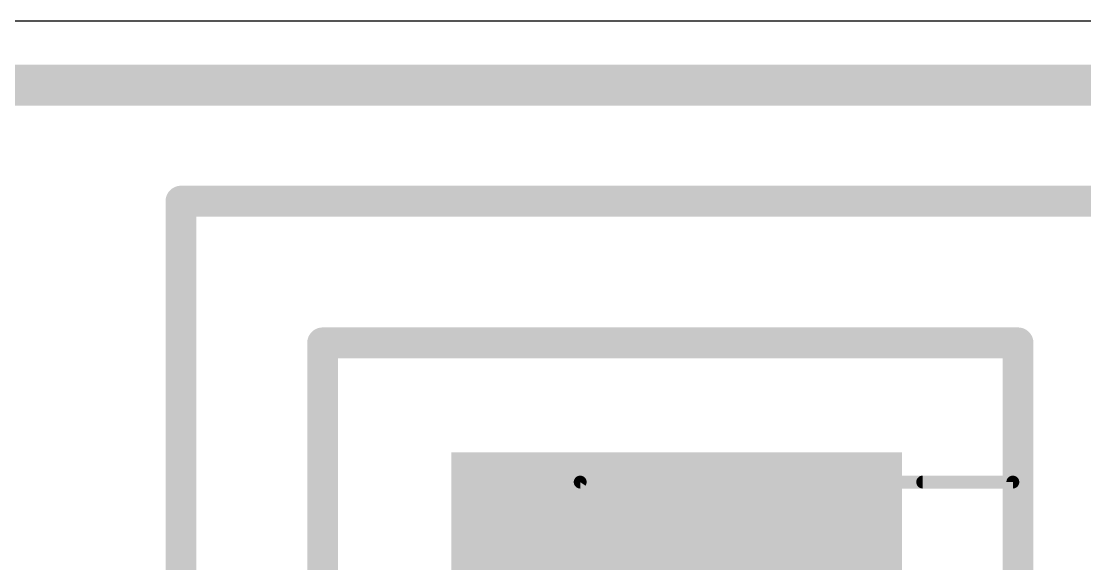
# Model space of a CAD drawing. Extents: x 2.5 to 78.6, y 0 to 52.1.
# Drawn here: x 23.52 to 44.5, y 41.37 to 52.06 of the extents above; entities that cross this region are included whole.
import ezdxf

# ---------------------------------------------------------------- set-up
doc = ezdxf.new("R2010")
doc.units = 0
for name, color, linetype in [('1', 22, 'CONTINUOUS'), ('20', 7, 'CONTINUOUS'), ('21', 253, 'CONTINUOUS'), ('51', 253, 'CONTINUOUS')]:
    doc.layers.add(name, color=color, linetype=linetype)

# ---------------------------------------------------------------- blocks, each defined once
blk = doc.blocks.new('RECT')
blk.add_solid([(-0.5, -0.5), (0.5, -0.5), (-0.5, 0.5), (0.5, 0.5)])

msp = doc.modelspace()

# ---------------------------------------------------------------- linework, layer by layer
at = {"layer": '1'}
for points, const_width in [([(76.2, 50.8), (3.81, 50.8)], 0.8128), ([(47.879, 48.514), (26.67, 48.514)], 0.6096), ([(26.67, 48.514), (26.67, 39.304)], 0.6096), ([(43.18, 45.72), (29.464, 45.72)], 0.6096), ([(29.464, 45.72), (29.464, 27.686)], 0.6096), ([(43.18, 35.306), (43.18, 45.72)], 0.6096)]:
    msp.add_lwpolyline(points, dxfattribs=dict(at, const_width=const_width))
at = {"layer": '1', "const_width": 0.3048}
for points in [[(26.67, 48.6664, 1), (26.67, 48.3616)], [(26.8224, 48.514, 1), (26.5176, 48.514)], [(29.464, 45.8724, 1), (29.464, 45.5676)], [(29.6164, 45.72, 1), (29.3116, 45.72)], [(43.3324, 45.72, 1), (43.0276, 45.72)], [(43.18, 45.5676, 1), (43.18, 45.8724)]]:
    msp.add_lwpolyline(points, format="xyb", dxfattribs=at)
at = {"layer": '20'}
msp.add_line((77.14, 52.06), (2.54, 52.06), dxfattribs=at)
at = {"layer": '21', "const_width": 0.254}
for points in [[(43.0784, 42.9768), (41.3004, 42.9768)], [(43.0784, 32.7152), (43.0784, 42.9768)]]:
    msp.add_lwpolyline(points, dxfattribs=at)
at = {"layer": '21', "const_width": 0.127}
for points in [[(41.3004, 43.0403, 1), (41.3004, 42.9133)], [(43.1419, 42.9768, 1), (43.0149, 42.9768)], [(43.0784, 42.9133, 1), (43.0784, 43.0403)]]:
    msp.add_lwpolyline(points, format="xyb", dxfattribs=at)
at = {"layer": '51', "const_width": 0.254}
for points in [[(34.544, 42.9768), (33.1724, 40.9702)], [(43.0784, 42.9768), (34.544, 42.9768)], [(34.544, 32.7152), (34.544, 42.9768)]]:
    msp.add_lwpolyline(points, dxfattribs=at)
at = {"layer": '51', "const_width": 0.127}
for points in [[(34.544, 43.0403, 1), (34.544, 42.9133)], [(34.6075, 42.9768, 1), (34.4805, 42.9768)], [(34.5964, 42.941, 1), (34.4916, 43.0126)], [(43.0784, 42.9133, 1), (43.0784, 43.0403)]]:
    msp.add_lwpolyline(points, format="xyb", dxfattribs=at)

# ---------------------------------------------------------------- block references
at = {"layer": '1', "xscale": 11.43, "yscale": 8.89, "rotation": 90}
msp.add_blockref('RECT', (36.449, 37.846), dxfattribs=at)

doc.saveas('drawing.dxf')
